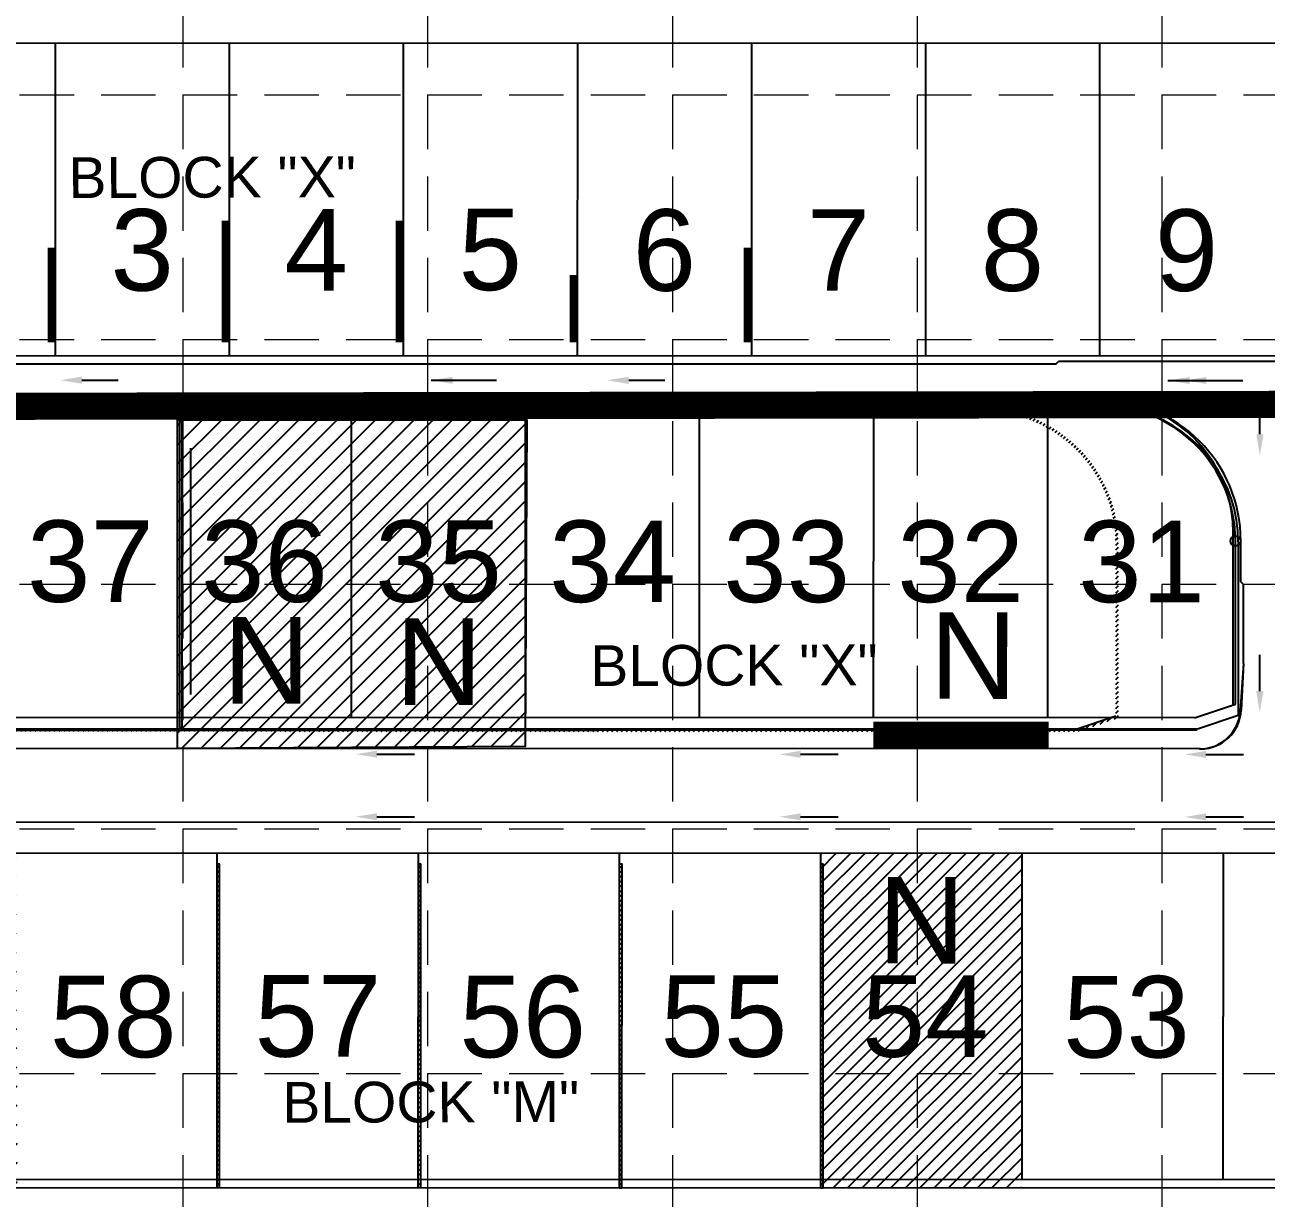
# Model space of a CAD drawing. Header units: inches. Extents: x 2468851 to 2474620, y 7110473 to 7114082.
# Drawn here: x 2472037.1 to 2472493.5, y 7112501.3 to 7112932.9 of the extents above; entities that cross this region are included whole.
import ezdxf
from ezdxf.enums import TextEntityAlignment as Align

# ---------------------------------------------------------------- set-up
doc = ezdxf.new("R2010")
doc.units = ezdxf.units.IN
doc.header["$MEASUREMENT"] = 0
doc.linetypes.add('HIDDEN', pattern=[0.375, 0.25, -0.125])
doc.linetypes.add('PHANTOM2', pattern=[3.15, 1.9, -0.25, 0.25, -0.25, 0.25, -0.25])
for name, color, linetype in [('APVMT', 11, 'Continuous'), ('AROW', 250, 'Continuous'), ('BDY', 250, 'PHANTOM2'), ('BLOCKNO', 250, 'Continuous'), ('EROSION BLANKET', 84, 'Continuous'), ('ex-pvmt', 7, 'Continuous'), ('ex-row', 1, 'Continuous'), ('FLOW', 250, 'Continuous'), ('fut-apvmt', 157, 'Continuous'), ('fut-arow', 157, 'Continuous'), ('fut-lotno', 157, 'Continuous'), ('fut-lots', 157, 'Continuous'), ('fut-pvmt', 157, 'Continuous'), ('fut-srow', 157, 'Continuous'), ('FUTURE', 250, 'Continuous'), ('GRID', 254, 'HIDDEN'), ('LOT', 250, 'Continuous'), ('LOTNO', 250, 'Continuous'), ('Newcastle homesites', 194, 'Continuous'), ('PWall 2', 7, 'Continuous'), ('SODDED LOT', 2, 'Continuous'), ('SROW', 250, 'Continuous'), ('WALL', 21, 'HIDDEN')]:
    doc.layers.add(name, color=color, linetype=linetype)
doc.styles.add('L60', font='simplex', dxfattribs={"width": 0.8, "height": 6})
doc.styles.get("Standard").update_dxf_attribs({"font": 'ARIAL.TTF'})
doc.dimstyles.new('Flow', dxfattribs={"dimscale": 100, "dimtxt": 0.18, "dimasz": 0.08, "dimexe": 0.18, "dimexo": 0.0625, "dimgap": 0.015, "dimtad": 1, "dimdec": 4, "dimzin": 0, "dimdsep": 46, "dimtxsty": 'L60', "dimcen": 0, "dimse1": 1, "dimse2": 1, "dimclrd": 7, "dimclrt": 7, "dimadec": 0, "dimazin": 0, "dimtfac": 1, "dimtdec": 4, "dimtofl": 0, "dimtmove": 0, "dimatfit": 3, "dimfxl": 0, "dimtolj": 1, "dimtzin": 0, "dimarcsym": 0})

# ---------------------------------------------------------------- blocks, each defined once
blk = doc.blocks.new('1D')
at = {"layer": 'FLOW'}
for p, q in [((7.374988476562976, 11.5), (21.23339298212704, 11.49999999999864)), ((7.374988476562976, -11.5), (21.23339298212704, -11.50000000000227))]:
    blk.add_line(p, q, dxfattribs=at)
for points in [[(7.374988476562976, 10.20000187255755), (7.374988476562976, 12.79999812744245), (-0.4250002880862667, 11.5)], [(7.374988476562976, -12.79999812744245), (7.374988476562976, -10.20000187255755), (-0.4250002880862667, -11.5)]]:
    blk.add_solid(points, dxfattribs=at)

msp = doc.modelspace()

# ---------------------------------------------------------------- hatches: boundary and pattern name
at = {"layer": 'PWall 2'}
h = msp.add_hatch(dxfattribs=at)
h.set_pattern_fill('ANSI31', color=4, scale=10, style=0)
h.set_pattern_definition([(45, (0, 0), (-0.8838834764831843, 0.8838834764831844), [])])
edge = h.paths.add_edge_path()
edge.add_line((2471898.159376466, 7112791.791589153), (2471893.186322894, 7112776.885086263))
edge.add_line((2471893.186322894, 7112776.885086263), (2471893.162541528, 7112683.523299778))
edge.add_line((2471893.162541528, 7112683.523299778), (2471902.574356771, 7112674.106688506))
edge.add_line((2471902.574356771, 7112674.106688506), (2472423.997848629, 7112673.973870108))
edge.add_line((2472423.997848629, 7112673.973870108), (2472438.161328319, 7112678.691021723))
edge.add_line((2472438.161328319, 7112678.691021723), (2472438.177431256, 7112741.908541186))
edge.add_arc((2472389.177432844, 7112741.921022598), 49.0000000012788, 359.9854054646319, 432.3173224222919)
edge.add_line((2472404.060939106, 7112788.605937093), (2472404.364684132, 7112789.558690451))
edge.add_arc((2472389.177432844, 7112741.921022598), 50.00000000193644, -0.014594534932427905, 72.31732242194789, ccw=False)
edge.add_line((2472439.177431223, 7112741.908286463), (2472439.161144692, 7112677.970007803))
edge.add_line((2472439.161144692, 7112677.970007803), (2472424.159871561, 7112672.973828805))
edge.add_line((2472424.159871561, 7112672.973828805), (2471902.159888499, 7112673.106794048))
edge.add_line((2471902.159888499, 7112673.106794048), (2471892.162436051, 7112683.109340951))
edge.add_line((2471892.162436051, 7112683.109340951), (2471892.186364263, 7112777.04761864))
edge.add_line((2471892.186364263, 7112777.04761864), (2471897.210773749, 7112792.10805856))
edge.add_line((2471897.210773749, 7112792.10805856), (2471898.159376466, 7112791.791589153))
h = msp.add_hatch(dxfattribs=at)
h.set_pattern_fill('ANSI31', color=4, scale=10, style=0)
h.set_pattern_definition([(45, (-36.42205367237329, 306.0092874504626), (-0.8838834764831843, 0.8838834764831844), [])])
h.paths.add_polyline_path([(2472107.61685359, 7112505.213743862), (2472108.616853558, 7112505.213489139), (2472108.647165557, 7112624.213485278), (2472107.64716559, 7112624.213740001)])
h = msp.add_hatch(dxfattribs=at)
h.set_pattern_fill('ANSI31', color=4, scale=10, style=0)
h.set_pattern_definition([(45, (37.57794392621145, 305.9904379704967), (-0.8838834764831843, 0.8838834764831844), [])])
h.paths.add_polyline_path([(2472181.616851189, 7112505.194894382), (2472182.616851156, 7112505.194639659), (2472182.647163155, 7112624.194635798), (2472181.647163188, 7112624.194890521)])
h = msp.add_hatch(dxfattribs=at)
h.set_pattern_fill('ANSI31', color=4, scale=10, style=0)
h.set_pattern_definition([(45, (111.5779415261932, 305.9715884942561), (-0.8838834764831843, 0.8838834764831844), [])])
h.paths.add_polyline_path([(2472255.616848789, 7112505.176044906), (2472256.616848756, 7112505.175790183), (2472256.647160755, 7112624.175786322), (2472255.647160788, 7112624.176041044)])
h = msp.add_hatch(dxfattribs=at)
h.set_pattern_fill('ANSI31', color=4, scale=10, style=0)
h.set_pattern_definition([(45, (185.5779391247779, 305.9527390124276), (-0.8838834764831843, 0.8838834764831844), [])])
h.paths.add_polyline_path([(2472329.616846387, 7112505.157195424), (2472330.616846355, 7112505.156940701), (2472330.647158354, 7112624.15693684), (2472329.647158387, 7112624.157191562)])
at = {"layer": 'SODDED LOT', "linetype": 'Continuous'}
h = msp.add_hatch(dxfattribs=at)
h.set_pattern_fill('ANSI31', color=256, scale=40, style=0)
h.set_pattern_definition([(45, (0, 0), (-3.535533905932737, 3.535533905932738), [])])
h.paths.add_polyline_path([(2472093.267391606, 7112787.676104845), (2472221.588488154, 7112787.600702646), (2472221.080065259, 7112667.418218489), (2472093.194465953, 7112666.700967791), (2472093.194171397, 7112679.118169109), (2472093.232835636, 7112787.692745025)])
h.paths.add_polyline_path([(2471960.542903658, 7112505.351850973), (2471959.709839688, 7112628.220687813), (2472033.688434889, 7112628.183171311), (2472034.413614161, 7112505.212751586), (2471960.537074567, 7112505.341315575)])
h.paths.add_polyline_path([(2472943.888384297, 7112483.187258612), (2472828.590678093, 7112440.595915734), (2472835.742074019, 7112422.586176665), (2472839.670556032, 7112413.519003694), (2472848.009024709, 7112395.551972728), (2472853.039360017, 7112385.898030499), (2472858.543913611, 7112375.56496094), (2472870.461862959, 7112355.809820922), (2472902.044407026, 7112375.664227052), (2472974.145213156, 7112421.805398808), (2472963.654693561, 7112439.445164453), (2472954.732835159, 7112457.182919448), (2472946.692812859, 7112476.091456509), (2472944.079628103, 7112483.056859807)])
h.paths.add_polyline_path([(2473207.057518848, 7112415.575638571), (2473209.525984008, 7112419.291928432), (2473291.228776379, 7112550.20381467), (2473277.068425195, 7112559.742408664), (2473268.679959659, 7112565.819422537), (2473245.981059339, 7112583.395654488), (2473233.377323594, 7112592.163270405), (2473227.756730774, 7112595.823543401), (2473221.454862902, 7112599.398687674), (2473212.257548928, 7112604.761408309), (2473198.376389517, 7112611.826576587), (2473179.61173829, 7112620.063135716), (2473160.957374712, 7112626.494404469), (2473143.606262636, 7112631.397786815), (2473124.734222803, 7112635.280140257), (2473119.217747477, 7112635.241727483), (2473114.455999955, 7112633.655186135), (2473110.415726512, 7112630.842674483), (2473107.890551734, 7112626.299398136), (2473106.591904594, 7112621.611881535), (2473105.407575856, 7112606.642518041), (2473105.487400302, 7112593.235877102), (2473106.924472859, 7112578.871622577), (2473109.78503743, 7112566.014893915), (2473113.817295873, 7112552.874495849), (2473118.844329063, 7112540.860599046), (2473119.620605902, 7112539.284221059), (2473125.487896411, 7112528.415714827), (2473132.539422638, 7112517.601018609), (2473154.471843953, 7112487.420459417), (2473189.132907899, 7112440.053985332), (2473207.00192544, 7112415.612529376)])
h.paths.add_polyline_path([(2472149.873040067, 7113580.614364911), (2472139.148570076, 7113587.251089433), (2472148.340979824, 7113599.503492412), (2472129.956160329, 7113617.371573845), (2472301.037052448, 7113620.945195421), (2472421.049006891, 7113670.46532596), (2472435.85899769, 7113657.702404355), (2472418.495562422, 7113656.681375915), (2472386.322136353, 7113644.428972937), (2472349.55251346, 7113630.645014077), (2472301.037052448, 7113613.797961084), (2472253.542959565, 7113608.182273815), (2472206.048850584, 7113607.671755188), (2472182.046466134, 7113606.650726748), (2472168.768551675, 7113602.566586546), (2472156.001313231, 7113590.314183568)])
h.paths.add_polyline_path([(2472770.944190936, 7113693.310005479), (2472783.830598921, 7113696.401701207), (2473029.187968581, 7113695.371135965), (2473046.198032273, 7113689.703022722), (2473045.682575309, 7113705.676788392), (2472771.459647899, 7113707.222640663)])
h.paths.add_polyline_path([(2473645.389732527, 7113690.662114829), (2473644.980261281, 7113704.579298063), (2473380.054956657, 7113706.216613738), (2473375.550821241, 7113692.299430504), (2473381.692825544, 7113694.755404015), (2473634.334105463, 7113693.936746178)])
h.paths.add_polyline_path([(2473661.809035309, 7113026.940515365), (2473687.470569496, 7113025.60790142), (2473728.462364588, 7113019.277967558), (2473771.120504986, 7113012.614889023), (2473800.781245369, 7113000.621337084), (2473816.111506274, 7112991.959328819), (2473817.619227148, 7112992.300124087), (2473826.575664139, 7112958.986996626), (2473778.330737143, 7112869.434752566), (2473754.227276703, 7112818.273463425), (2473704.86338264, 7112707.307095521), (2473675.949419809, 7112628.519839324), (2473649.367239338, 7112551.597371821), (2473609.353558484, 7112401.128993845), (2473621.993643042, 7112397.241045596), (2473660.238003101, 7112541.41898547), (2473686.990365984, 7112623.568564006), (2473721.047678514, 7112713.975947259), (2473756.535975297, 7112795.800357839), (2473776.214982778, 7112842.137003127), (2473803.694870643, 7112892.799998729), (2473821.263967139, 7112931.75420674), (2473838.193511305, 7112953.920266058), (2473843.824646424, 7112970.357589094), (2473841.572192376, 7112984.993566972), (2473834.364358742, 7112995.80167317), (2473821.750641833, 7113003.45741653), (2473803.505805903, 7113011.563496179), (2473780.756061879, 7113020.119912117), (2473754.177165291, 7113027.775655476), (2473717.912745276, 7113032.729363472), (2473683.74981727, 7113037.761860267), (2473675.215761692, 7113037.54026622), (2473668.455002985, 7113034.659614121), (2473663.024249125, 7113029.009084909)])
h.paths.add_polyline_path([(2473971.464658855, 7113199.839788438), (2473953.302563901, 7113211.943771617), (2473941.194500598, 7113192.085680273), (2473861.097211496, 7113065.572481684), (2473810.525347476, 7113087.499865325), (2473761.172093838, 7113101.509023178), (2473720.95832148, 7113106.990869088), (2473697.201214122, 7113110.438458554), (2473674.116111585, 7113113.73521317), (2473679.512626134, 7113105.343470139), (2473686.707984233, 7113099.948777562), (2473703.497142397, 7113097.551135438), (2473742.471973274, 7113092.15644286), (2473787.442933217, 7113083.165282688), (2473826.417764094, 7113069.978255408), (2473851.001878775, 7113058.589461925), (2473862.394522389, 7113053.194769348), (2473874.386780521, 7113053.494473512), (2473885.779424136, 7113058.289757762), (2473895.972838718, 7113069.678551245), (2473937.945742176, 7113137.711634419), (2473969.870961414, 7113198.612899031)])
h.paths.add_polyline_path([(2474189.416848989, 7113705.551672944), (2474212.712554675, 7113695.293942509), (2474173.054402458, 7113585.508445853), (2474125.455321901, 7113471.585122614), (2474078.43520281, 7113374.029138847), (2473995.236334419, 7113231.37643518), (2473980.717756049, 7113211.838787461), (2473961.731921558, 7113224.119598124), (2474019.247830035, 7113316.225651658), (2474060.011540129, 7113393.259801997), (2474123.11153083, 7113524.999362424), (2474155.499133685, 7113608.173918095)])
h.paths.add_polyline_path([(2472613.25566626, 7113048.108286493), (2472742.648741046, 7113047.886798215), (2472742.87030657, 7112984.098059427), (2472740.21153638, 7112975.017022381), (2472732.235258004, 7112966.821947263), (2472722.708037058, 7112964.607055664), (2472628.32199311, 7112964.828543942), (2472620.345698637, 7112967.707900377), (2472615.692870926, 7112974.131069267), (2472614.141928356, 7112982.326153199), (2472613.25566626, 7112995.17249098)])
h.paths.add_polyline_path([(2472069.938623859, 7112331.552565328), (2472070.267921012, 7112318.139447571), (2472070.568661819, 7112197.105291993), (2471996.680029961, 7112197.178008226), (2471995.849663495, 7112331.698285274), (2472070.201041491, 7112331.620140691)])
h.paths.add_polyline_path([(2472440.242922876, 7112197.062169577), (2472440.351117633, 7112331.723414651), (2472514.327805977, 7112331.708448635), (2472514.083604256, 7112311.448319754), (2472514.132701948, 7112197.076788922), (2472440.38251101, 7112197.076788922)])
h.paths.add_polyline_path([(2471733.820441865, 7111882.25825528), (2471733.820441865, 7111970.433357721), (2471868.564585945, 7111970.919829312), (2471868.328755791, 7111882.515112686), (2471840.585288499, 7111882.441559372), (2471733.924528353, 7111881.985146642)])
edge = h.paths.add_edge_path()
edge.add_line((2471343.485369571, 7111970.990609263), (2471344.096059909, 7111826.578455709))
edge.add_line((2471344.096059909, 7111826.578455709), (2471538.482443553, 7111827.269090804))
edge.add_arc((2471538.411382256, 7111847.270027284), 20.00106271569951, 270.2035652341822, 360.1993235483608)
edge.add_line((2471558.412323941, 7111847.339607884), (2471558.393239868, 7111971.635534597))
edge.add_line((2471558.393239868, 7111971.635534597), (2471343.541490079, 7111970.923245284))
edge.add_line((2471343.541490079, 7111970.923245284), (2471343.485369571, 7111970.990609263))
h.paths.add_polyline_path([(2471436.463934557, 7111651.340175022), (2471435.897567018, 7111795.943800561), (2471345.569936356, 7111795.646602557), (2471346.010094765, 7111779.029438516), (2471346.343112614, 7111651.203248667), (2471436.362297528, 7111651.422107614)])
edge = h.paths.add_edge_path()
edge.add_line((2470893.922667337, 7111969.773652391), (2470893.471114295, 7112114.015869801))
edge.add_line((2470893.471114295, 7112114.015869801), (2470801.61291307, 7112113.730965913))
edge.add_arc((2470801.674911044, 7112093.741690489), 19.98937156978337, 90.17770583205572, 179.3766754237804)
edge.add_line((2470781.686722373, 7112093.959151895), (2470781.605487164, 7112090.90573813))
edge.add_line((2470781.605487164, 7112090.90573813), (2470782.08114722, 7111968.844702528))
edge.add_line((2470782.08114722, 7111968.844702528), (2470894.002724326, 7111969.617202572))
edge.add_line((2470894.002724326, 7111969.617202572), (2470893.922667337, 7111969.773652391))
h.paths.add_polyline_path([(2470750.326009339, 7112143.414526571), (2470731.578783375, 7112143.466865347), (2470623.883080461, 7112143.118486953), (2470623.333719607, 7112319.593281797), (2470749.916934249, 7112320.055689389), (2470750.441629986, 7112143.384433888)])
h.paths.add_polyline_path([(2470605.104430113, 7111911.50594977), (2470605.119018345, 7111834.553811369), (2470462.397917773, 7111834.081248871), (2470462.148243528, 7111910.962903259), (2470480.762826658, 7111911.097732682), (2470605.111065356, 7111911.524196471)])
h = msp.add_hatch(dxfattribs=at)
h.set_pattern_fill('ANSI31', color=256, scale=30, style=0)
h.set_pattern_definition([(45, (0, 0), (-2.651650429449553, 2.651650429449553), [])])
h.paths.add_polyline_path([(2472329.665739437, 7112628.088996599), (2472403.652111913, 7112628.092740163), (2472403.604760879, 7112505.14676005), (2472330.605805878, 7112505.110557923), (2472329.679478304, 7112627.994776404)])

# ---------------------------------------------------------------- linework, layer by layer
at = {"layer": 'APVMT', "color": 7}
for p, q in [((2472416.194094369, 7112808.073408649), (2472417.194349059, 7112809.073153892)), ((2472565.194344257, 7112809.035454934), (2472417.194349059, 7112809.073153892)), ((2472416.194094369, 7112808.073408649), (2471912.194110719, 7112808.201788885)), ((2472566.19103283, 7112796.035200634), (2471912.191054048, 7112796.201789276))]:
    msp.add_line(p, q, dxfattribs=at)
at = {"layer": 'AROW'}
msp.add_line((2472637.642585874, 7112811.01700079), (2471897.200326984, 7112811.205608238), dxfattribs=at)
at = {"layer": 'BDY', "linetype": 'Continuous', "ltscale": 40, "const_width": 10}
msp.add_lwpolyline([(2471833.764441303, 7112792.331851799), (2473152.867779867, 7112794.274882557), (2473199.900828426, 7112782.233897823), (2473152.101054614, 7112652.83520489), (2473320.333619936, 7112550.25989252), (2473446.146238517, 7112504.466404289), (2473431.289355661, 7112430.857261817), (2473606.804344498, 7112383.678398734)], dxfattribs=at)
at = {"layer": 'EROSION BLANKET', "linetype": 'Continuous', "const_width": 10}
for points in [[(2472349.02737093, 7112793.019799423), (2472413.638471704, 7112793.198662554)], [(2472349.080243813, 7112671.615506005), (2472413.576309267, 7112671.566546235)]]:
    msp.add_lwpolyline(points, dxfattribs=at)
at = {"layer": 'ex-pvmt'}
for p, q in [((2472416.194077552, 7112808.135152071), (2472417.194332242, 7112809.134897314)), ((2472565.194327441, 7112809.097198355), (2472417.194332242, 7112809.134897314)), ((2472416.194077552, 7112808.135152071), (2471912.194093903, 7112808.263532307)), ((2473139.312076521, 7112795.950957111), (2471912.141138542, 7112796.260218885))]:
    msp.add_line(p, q, dxfattribs=at)
at = {"layer": 'ex-row', "color": 7}
msp.add_line((2473140.509541511, 7112925.950656306), (2471897.234486533, 7112926.267346687), dxfattribs=at)
at = {"layer": 'FLOW', "color": 7}
for p, q in [((2472058.022277652, 7112802.226421266), (2472071.342026171, 7112802.223028425)), ((2472259.09438513, 7112802.175203634), (2472272.414133649, 7112802.171810794)), ((2472471.549838775, 7112802.12108641), (2472484.869587294, 7112802.11769357)), ((2472491.187464002, 7112782.325615078), (2472491.190856844, 7112795.645363597)), ((2472491.163394002, 7112687.830704738), (2472491.166786845, 7112701.150453257))]:
    msp.add_line(p, q, dxfattribs=at)
at = {"layer": 'FLOW'}
for p, q in [((2472058.022277652, 7112802.226421266), (2472071.342026171, 7112802.223028425)), ((2472259.09438513, 7112802.175203634), (2472272.414133649, 7112802.171810794)), ((2472471.549838775, 7112802.12108641), (2472484.869587294, 7112802.11769357)), ((2472491.187464002, 7112782.325615078), (2472491.190856844, 7112795.645363597)), ((2472491.163394002, 7112687.830704738), (2472491.166786845, 7112701.150453257))]:
    msp.add_line(p, q, dxfattribs=at)
at = {"layer": 'FLOW', "color": 7}
for points in [[(2472058.021942267, 7112800.909754642), (2472058.022613037, 7112803.54308789), (2472050.122277908, 7112802.228433575)], [(2472259.094049745, 7112800.858537011), (2472259.094720515, 7112803.491870259), (2472251.194385387, 7112802.177215944)], [(2472471.54950339, 7112800.804419787), (2472471.55017416, 7112803.437753035), (2472463.649839032, 7112802.12309872)], [(2472489.870797375, 7112782.325950467), (2472492.504130623, 7112782.325279697), (2472491.18545169, 7112774.425615339)], [(2472489.846727376, 7112687.831040127), (2472492.480060624, 7112687.830369357), (2472491.161381691, 7112679.930704999)]]:
    msp.add_solid(points, dxfattribs=at)
at = {"layer": 'FLOW'}
for points in [[(2472058.021942267, 7112800.909754642), (2472058.022613037, 7112803.54308789), (2472050.122277908, 7112802.228433575)], [(2472259.094049745, 7112800.858537011), (2472259.094720515, 7112803.491870259), (2472251.194385387, 7112802.177215944)], [(2472471.54950339, 7112800.804419787), (2472471.55017416, 7112803.437753035), (2472463.649839032, 7112802.12309872)], [(2472489.870797375, 7112782.325950467), (2472492.504130623, 7112782.325279697), (2472491.18545169, 7112774.425615339)], [(2472489.846727376, 7112687.831040127), (2472492.480060624, 7112687.830369357), (2472491.161381691, 7112679.930704999)]]:
    msp.add_solid(points, dxfattribs=at)
at = {"layer": 'fut-apvmt'}
for p, q in [((2472418.249014751, 7112795.074356596), (2472417.190964486, 7112796.132940277)), ((2472432.190696926, 7112795.06935768), (2472418.249014751, 7112795.074356596)), ((2472484.173628815, 7112728.05611429), (2472484.177449655, 7112743.056113785)), ((2472485.173374059, 7112727.055859596), (2472484.173628815, 7112728.05611429)), ((2472485.165987101, 7112698.05586052), (2472485.173374059, 7112727.055859596)), ((2472485.165987101, 7112698.055860521), (2472484.299140189, 7112680.807016514)), ((2472721.035501098, 7112504.995772942), (2471932.32749407, 7112505.196674773))]:
    msp.add_line(p, q, dxfattribs=at)
msp.add_arc((2472432.177451342, 7112743.069359367), 52, 359.9854054864092, 89.98540545972877, dxfattribs=at)
at = {"layer": 'fut-arow'}
for p, q in [((2472482.162166358, 7112683.056625176), (2472482.17744972, 7112743.056623231)), ((2472737.036264745, 7112507.991697282), (2471879.617609432, 7112508.210101276))]:
    msp.add_line(p, q, dxfattribs=at)
msp.add_arc((2472432.177451342, 7112743.069359367), 50, 359.9854054864092, 89.98540545972877, dxfattribs=at)
at = {"layer": 'fut-lots', "color": 7}
for p, q in [((2472093.160905364, 7112678.155712466), (2472093.190198474, 7112793.155708736)), ((2472157.160903289, 7112678.139410214), (2472157.190196398, 7112793.139406483)), ((2472221.160901213, 7112678.123107961), (2472221.190194322, 7112793.123104231)), ((2472285.160899135, 7112678.10680571), (2472285.190192245, 7112793.106801978)), ((2472349.160897059, 7112678.090503458), (2472349.190190169, 7112793.090499726)), ((2472413.160894983, 7112678.074201205), (2472413.190188093, 7112793.074197475)), ((2472107.64816876, 7112628.152020608), (2472107.617602037, 7112508.152024502)), ((2472181.648166359, 7112628.133171128), (2472181.617599636, 7112508.133175022)), ((2472255.648163958, 7112628.11432165), (2472255.617597235, 7112508.114325543)), ((2472329.648161558, 7112628.09547217), (2472329.617594835, 7112508.095476063)), ((2472403.648159157, 7112628.076622692), (2472403.617592434, 7112508.076626586)), ((2472477.648156757, 7112628.057773212), (2472477.617590033, 7112508.057777104))]:
    msp.add_line(p, q, dxfattribs=at)
at = {"layer": 'fut-pvmt'}
for p, q in [((2472469.314225555, 7112666.559897305), (2471897.657982396, 7112666.705511128)), ((2472772.807338197, 7112639.482589843), (2471921.173825526, 7112639.699520229))]:
    msp.add_line(p, q, dxfattribs=at)
msp.add_arc((2472469.318046395, 7112681.559896817), 15, 269.9854054597287, 357.1230002559872, dxfattribs=at)
at = {"layer": 'fut-srow', "color": 7}
for p, q in [((2472467.160893232, 7112678.06044618), (2472482.162166358, 7112683.056625176)), ((2472467.160893232, 7112678.06044618), (2471902.160911561, 7112678.204364501)), ((2472770.648147255, 7112627.983139462), (2471914.897347189, 7112628.20111862))]:
    msp.add_line(p, q, dxfattribs=at)
at = {"layer": 'FUTURE', "color": 7}
for p, q in [((2472417.190782941, 7112795.073154348), (2472416.191037696, 7112796.073409037)), ((2472432.190782455, 7112795.069333506), (2472417.190782941, 7112795.073154348)), ((2472482.162251891, 7112683.056601006), (2472482.177535252, 7112743.056599059)), ((2472484.173722848, 7112728.089460553), (2472484.177535189, 7112743.056089613)), ((2472484.173722848, 7112728.089460553), (2472485.173468092, 7112727.089205862)), ((2472485.166072635, 7112698.055836351), (2472485.173468092, 7112727.089205862)), ((2472485.166072635, 7112698.055836351), (2472483.995096579, 7112680.558348901)), ((2472467.160978765, 7112678.06042201), (2472482.162251891, 7112683.056601006)), ((2472467.160978765, 7112678.06042201), (2471902.166450325, 7112678.204338943)), ((2472469.024753015, 7112666.55994689), (2471897.663521057, 7112666.705485567)), ((2472741.934623123, 7112504.990425312), (2471932.744072407, 7112505.196544514))]:
    msp.add_line(p, q, dxfattribs=at)
for centre in [(2472432.190273009, 7112793.069333573), (2472482.177535252, 7112743.056599059)]:
    msp.add_circle(centre, 1.85, dxfattribs=at)
for centre, radius, start, end in [((2472432.177536875, 7112743.069335195), 50, 359.9854054864092, 89.98540543304834), ((2472432.177536875, 7112743.069335195), 52, 359.9854054864092, 89.98540543304834), ((2472469.028573855, 7112681.559946404), 15, 269.9854054330484, 356.1713306299665)]:
    msp.add_arc(centre, radius, start, end, dxfattribs=at)
at = {"layer": 'GRID', "color": 252, "linetype": 'HIDDEN', "lineweight": 0, "ltscale": 80}
for p, q in [((2472095.156062512, 7113987.194894838), (2472095.156062512, 7110836.797396938)), ((2472185.156062513, 7113987.194894838), (2472185.156062513, 7110836.797396938)), ((2472275.156062514, 7113987.194894838), (2472275.156062514, 7110836.797396938)), ((2472365.156062515, 7113987.194894838), (2472365.156062515, 7110836.797396938)), ((2472455.156062515, 7113987.194894838), (2472455.156062515, 7110836.797396938)), ((2468945.156062481, 7112907.194894827), (2474525.156062535, 7112907.194894827)), ((2468945.156062481, 7112817.194894826), (2474525.156062535, 7112817.194894826)), ((2468945.156062481, 7112727.194894826), (2474525.156062535, 7112727.194894826)), ((2468945.156062481, 7112637.194894825), (2474525.156062535, 7112637.194894825)), ((2468945.156062481, 7112547.194894824), (2474525.156062535, 7112547.194894824))]:
    msp.add_line(p, q, dxfattribs=at)
at = {"layer": 'LOT'}
for p, q in [((2472048.229614953, 7112926.167141381), (2472048.200321843, 7112811.167145113)), ((2472112.229612877, 7112926.150839129), (2472112.200319767, 7112811.150842861)), ((2472176.2296108, 7112926.134536876), (2472176.200317692, 7112811.134540609)), ((2472240.229608723, 7112926.118234624), (2472240.200315615, 7112811.118238357)), ((2472304.229606648, 7112926.101932372), (2472304.200313538, 7112811.101936105)), ((2472368.229604572, 7112926.08563012), (2472368.200311462, 7112811.085633853)), ((2472432.229602495, 7112926.069327868), (2472432.200309386, 7112811.0693316))]:
    msp.add_line(p, q, dxfattribs=at)
at = {"layer": 'PWall 2', "color": 4}
for p, q in [((2472404.060939106, 7112788.605937093), (2472404.364684132, 7112789.558690451)), ((2472097.943581093, 7112777.171252182), (2472097.920497166, 7112686.547493185)), ((2472094.858721362, 7112772.173726295), (2472094.835715741, 7112681.857384589)), ((2472481.383100084, 7112682.926289107), (2472481.399203022, 7112746.14380857)), ((2472483.24668091, 7112742.755337922), (2472483.230394379, 7112678.817059262)), ((2472423.997848629, 7112673.973870108), (2472438.161328319, 7112678.691021723)), ((2472483.230394379, 7112678.817059262), (2472468.229121247, 7112673.820880263)), ((2472468.139016079, 7112673.455044974), (2471902.159888499, 7112673.106794048)), ((2471902.574356771, 7112674.106688506), (2472468.09563167, 7112673.976767792))]:
    msp.add_line(p, q, dxfattribs=at)
for points in [[(2472093.917425496, 7112674.489123039), (2472094.917425463, 7112674.488868316), (2472094.94748274, 7112792.488864487), (2472093.947482772, 7112792.489119209), (2472093.917425496, 7112674.489123039)], [(2472107.61685359, 7112505.213743862), (2472108.616853558, 7112505.213489139), (2472108.647165557, 7112624.213485278), (2472107.64716559, 7112624.213740001), (2472107.61685359, 7112505.213743862)], [(2472181.616851189, 7112505.194894382), (2472182.616851156, 7112505.194639659), (2472182.647163155, 7112624.194635798), (2472181.647163188, 7112624.194890521), (2472181.616851189, 7112505.194894382)], [(2472255.616848789, 7112505.176044906), (2472256.616848756, 7112505.175790183), (2472256.647160755, 7112624.175786322), (2472255.647160788, 7112624.176041044), (2472255.616848789, 7112505.176044906)], [(2472329.616846387, 7112505.157195424), (2472330.616846355, 7112505.156940701), (2472330.647158354, 7112624.15693684), (2472329.647158387, 7112624.157191562), (2472329.616846387, 7112505.157195424)]]:
    msp.add_lwpolyline(points, dxfattribs=at)
for centre, radius, start, end in [((2472432.39920461, 7112746.156289982), 49.0000000012788, 359.9854054646319, 72.31732242229177), ((2472433.24668253, 7112742.768074056), 50.00000000193644, 359.9854054650675, 72.31732242194781)]:
    msp.add_arc(centre, radius, start, end, dxfattribs=at)
at = {"layer": 'SODDED LOT', "linetype": 'Continuous'}
msp.add_lwpolyline([(2472093.267391606, 7112787.676104845), (2472221.588488154, 7112787.600702646), (2472221.080065259, 7112667.418218489), (2472093.194465953, 7112666.700967791), (2472093.194171397, 7112679.118169109), (2472093.232835636, 7112787.692745025)], close=True, dxfattribs=at)
at = {"layer": 'SODDED LOT', "linetype": 'Continuous', "const_width": 0.03}
msp.add_lwpolyline([(2472329.665739437, 7112628.088996599), (2472403.652111913, 7112628.092740163), (2472403.604760879, 7112505.14676005), (2472330.605805878, 7112505.110557923), (2472329.679478304, 7112627.994776404)], close=True, dxfattribs=at)
at = {"layer": 'SROW'}
msp.add_line((2472637.642585874, 7112926.017004521), (2471897.234503349, 7112926.205603263), dxfattribs=at)
at = {"layer": 'WALL', "color": 4, "linetype": 'Continuous', "const_width": 3}
for points in [[(2472110.91033567, 7112816.150543931), (2472110.898689698, 7112860.932101677)], [(2472174.910333594, 7112816.134241679), (2472174.898677984, 7112860.952855396)], [(2472046.910337747, 7112816.166846183), (2472046.901302028, 7112850.911348277)], [(2472302.910329441, 7112816.101637174), (2472302.901255175, 7112850.994363152)], [(2472238.910331517, 7112816.117939427), (2472238.903867507, 7112840.97360975)]]:
    msp.add_lwpolyline(points, dxfattribs=at)

# ---------------------------------------------------------------- block references
at = {"layer": 'FLOW', "rotation": 359.9854057532135}
for p in [(2472159.136616716, 7112653.138907542), (2472314.921612391, 7112653.099226299), (2472463.980219824, 7112653.06125839)]:
    msp.add_blockref('1D', p, dxfattribs=at)

# ---------------------------------------------------------------- texts
at = {"layer": 'BLOCKNO'}
msp.add_text('BLOCK "X"', height=15, rotation=0.1954054741203908, dxfattribs=at).set_placement((2472105.953669119, 7112876.893627781), align=Align.MIDDLE)
at = {"layer": 'fut-lotno', "color": 7}
for s, p in [('37', (2472061.175552957, 7112735.663861727)), ('36', (2472125.175550881, 7112735.647559476)), ('35', (2472189.175548805, 7112735.631257223)), ('34', (2472253.175546728, 7112735.614954971)), ('33', (2472317.175544652, 7112735.598652718)), ('32', (2472381.175542576, 7112735.582350465)), ('31', (2472447.675540419, 7112735.565411408)), ('58', (2472069.563466839, 7112568.1617197)), ('57', (2472144.844591364, 7112568.142543889)), ('56', (2472220.126042, 7112568.123367995)), ('55', (2472294.1260396, 7112568.104518516)), ('54', (2472368.126037199, 7112568.085669036)), ('53', (2472442.126034798, 7112568.066819557))]:
    msp.add_text(s, height=30, dxfattribs=at).set_placement(p, align=Align.MIDDLE)
at = {"layer": 'FUTURE', "color": 7}
for s, p in [('BLOCK "X"', (2472297.814236107, 7112697.381440126)), ('BLOCK "M"', (2472186.319778965, 7112536.718568171))]:
    msp.add_text(s, height=15, rotation=0.1954054741203908, dxfattribs=at).set_placement(p, align=Align.MIDDLE)
at = {"layer": 'LOTNO'}
for s, p in [('3', (2472080.21025833, 7112850.166600204)), ('4', (2472144.210256253, 7112850.150297957)), ('5', (2472208.210254177, 7112850.133995703)), ('6', (2472272.2102521, 7112850.117693451)), ('7', (2472336.210250024, 7112850.101391199)), ('8', (2472400.210247947, 7112850.085088949)), ('9', (2472464.22036645, 7112850.06875445))]:
    msp.add_text(s, height=30, dxfattribs=at).set_placement(p, align=Align.MIDDLE)
at = {"layer": 'Newcastle homesites', "color": 194}
for p in [(2472109.855361729, 7112683.288466714), (2472173.247202481, 7112682.78904621), (2472369.744212864, 7112685.0329851), (2472350.704206273, 7112587.664628384)]:
    msp.add_text('N', height=31.83594049659878, rotation=359.9039899068963, dxfattribs=at).set_placement(p)

# ---------------------------------------------------------------- leaders
at = {"layer": 'FLOW'}
for points in [[(2472186.409738699, 7112802.193683161), (2472210.430171508, 7112802.187564612)], [(2472457.364984751, 7112802.124664712), (2472481.38541756, 7112802.118546163)]]:
    msp.add_leader(points, dimstyle='Flow', override={"dimgap": 1.5, "dimtad": 0, "dimtxsty": 'Standard'}, dxfattribs=at)

doc.saveas('drawing.dxf')
